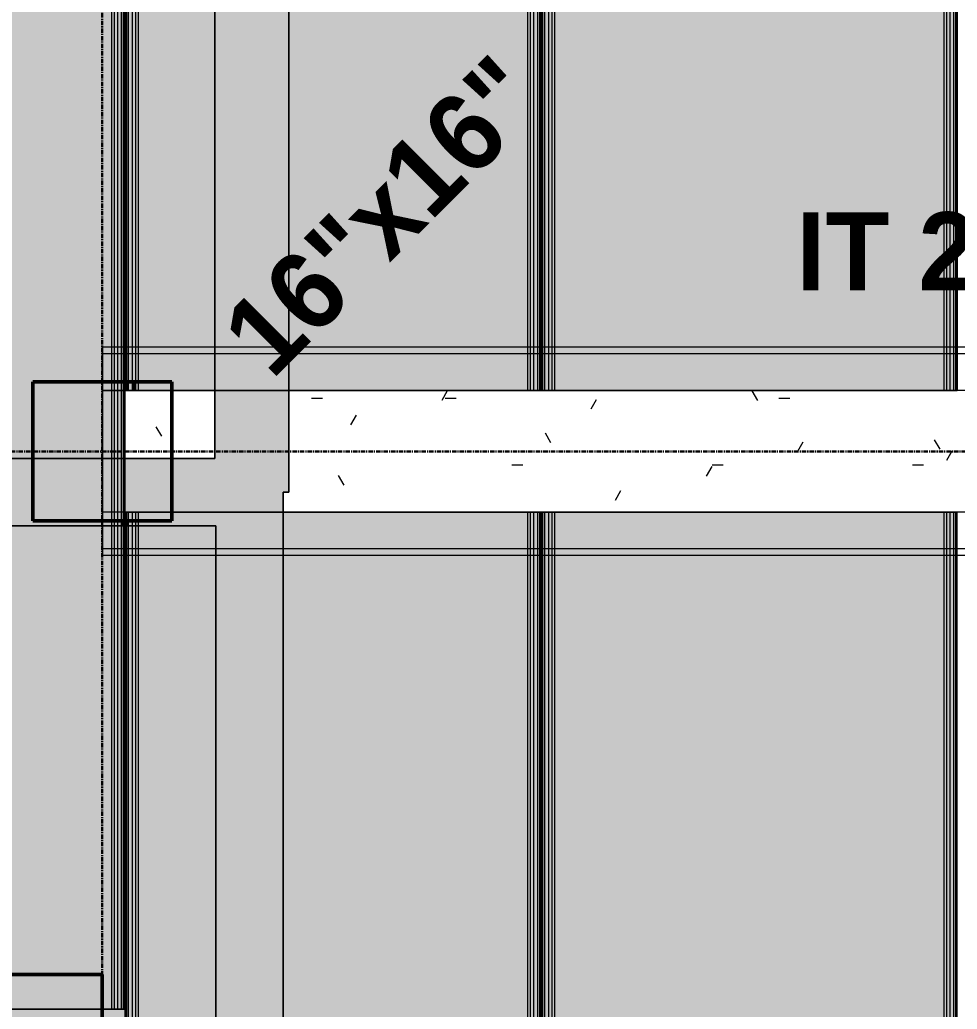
# Model space of a CAD drawing. Header units: inches. Extents: x -15746 to 650, y -81 to 12338.
# Drawn here: x -3163.8 to -3056, y 11783 to 11896.9 of the extents above; entities that cross this region are included whole.
import ezdxf

# ---------------------------------------------------------------- set-up
doc = ezdxf.new("R2010")
doc.units = ezdxf.units.IN
doc.header["$MEASUREMENT"] = 0
doc.linetypes.add('Grid Line 1_2_', pattern=[0.875, 0.5, -0.125, 0.125, -0.125])
for name, color, linetype, lineweight in [('A-WALL', 113, 'Continuous', 13), ('I-WALL', 2, 'Continuous', 13), ('S-BEAM', 12, 'Continuous', 9), ('S-BEAM-IDEN', 2, 'Continuous', 30), ('S-COLS', 52, 'Continuous', 9), ('S-COLS-IDEN', 171, 'Continuous', 30), ('S-GRID', 1, 'Continuous', 9)]:
    doc.layers.add(name, color=color, linetype=linetype, lineweight=lineweight)
doc.styles.add('Century Gothic_B', font='', dxfattribs={"height": 9})
doc.styles.get('Century Gothic_B').set_extended_font_data('Century Gothic', bold=True)
pattern_1 = [(0, (2990.699, -11847.189), (30.72, 7.68), [1.267, -21.773, 1.267, -21.773, -122.88]), (0, (2990.699, -11847.189), (30.72, 7.68), [-46.08, 1.267, -44.813, 1.267, -21.773, -53.76]), (0, (2990.699, -11847.189), (30.72, 7.68), [-115.2, 1.267, -14.093, 1.267, -37.133]), (120, (3002.219, -11843.349), (-22.011075, 22.7643004), [1.267, -21.773, 1.267, -21.773, -122.88]), (120, (3002.219, -11843.349), (-22.011075, 22.7643004), [-46.08, 1.267, -44.813, 1.267, -21.773, -53.76]), (120, (3002.219, -11843.349), (-22.011075, 22.7643004), [-115.2, 1.267, -14.093, 1.267, -37.133]), (240, (3006.059, -11827.989), (-8.708925, -30.4443004), [1.267, -21.773, 1.267, -21.773, -122.88]), (240, (3006.059, -11827.989), (-8.708925, -30.4443004), [-46.08, 1.267, -44.813, 1.267, -21.773, -53.76]), (240, (3006.059, -11827.989), (-8.708925, -30.4443004), [-115.2, 1.267, -14.093, 1.267, -37.133])]

# ---------------------------------------------------------------- blocks, each defined once
blk = doc.blocks.new('CTR - 1st Phase - Common Walls_rvt-1-FRAMING PLAN - 1ST FLOOR')
at = {"layer": 'I-WALL', "lineweight": 5, "transparency": 33554585}
for points in [[(-3140.91, 11859.19), (-3132.87, 11859.19), (-3132.87, 12077.19), (-3141.37, 12077.19), (-3141.37, 11859.19)], [(-3132.87, 11858.4), (-3132.87, 11859.19), (-3141.37, 11859.19), (-3141.37, 11858.4), (-3140.94, 11858.4)], [(-3141.09, 11854.19), (-3132.87, 11854.19), (-3132.87, 11858.4), (-3141.37, 11858.4), (-3141.37, 11854.19)], [(-3133.5, 11842.49), (-3132.87, 11842.49), (-3132.87, 11854.19), (-3141.37, 11854.19), (-3141.37, 11842.49), (-3141.25, 11842.49)], [(-3162.24, 11839.19), (-3154.31, 11839.19), (-3154.32, 11846.36), (-3162.32, 11846.36), (-3162.32, 11839.19)], [(-3151.77, 11839.19), (-3151.31, 11839.19), (-3151.31, 11840.19), (-3151.73, 11840.19), (-3151.77, 11846.36), (-3152.14, 11846.36), (-3152.14, 11839.19)], [(-3151.73, 11840.19), (-3146.32, 11840.19), (-3146.37, 11846.36), (-3151.73, 11846.36), (-3151.73, 11842.49)], [(-3141.25, 11840.19), (-3141.25, 11842.49), (-3141.37, 11842.49), (-3141.37, 11846.36), (-3146.32, 11846.36), (-3146.32, 11840.19), (-3141.3, 11840.19)], [(-3133.5, 11840.19), (-3133.5, 11842.49), (-3141.25, 11842.48), (-3141.25, 11840.19), (-3138.1, 11840.19)], [(-3141.16, 11835.98), (-3133.5, 11835.98), (-3133.5, 11840.19), (-3141.25, 11840.19), (-3141.25, 11835.98)], [(-3151.77, 11838.61), (-3151.31, 11838.61), (-3151.31, 11839.19), (-3152.14, 11839.19), (-3152.14, 11838.61)], [(-3141.25, 11835.19), (-3133.5, 11835.19), (-3133.5, 11835.98), (-3141.25, 11835.98)], [(-3133.5, 11743.36), (-3133.5, 11835.19), (-3141.25, 11835.19), (-3141.25, 11743.36)]]:
    blk.add_hatch(color=8, dxfattribs=at).paths.add_polyline_path(points, flags=0)
h = blk.add_hatch(color=8, dxfattribs=at)
h.paths.add_polyline_path([(-3246.64, 11838.61), (-3246.64, 11846.36), (-3247.45, 11846.36), (-3247.45, 11839.47), (-3247.07, 11839.84), (-3247.07, 11838.61)], flags=0)
h.paths.add_polyline_path([(-3154.32, 11838.61), (-3154.31, 11838.61), (-3154.32, 11839.19), (-3162.32, 11839.19), (-3162.32, 11846.36), (-3198.37, 11846.36), (-3198.37, 11838.61), (-3162.24, 11838.61)], flags=0)
h.paths.add_polyline_path([(-3198.76, 11838.61), (-3198.76, 11846.36), (-3199.19, 11846.36), (-3199.19, 11838.61)], flags=0)
h.paths.add_polyline_path([(-3248.3, 11838.61), (-3247.91, 11838.61), (-3247.91, 11839.01), (-3247.53, 11839.38), (-3247.53, 11846.36), (-3248.3, 11846.36)], flags=0)
h.paths.add_polyline_path([(-3203.32, 11838.61), (-3200.85, 11838.61), (-3200.85, 11846.36), (-3246.25, 11846.36), (-3246.25, 11838.61), (-3240.55, 11838.61)], flags=0)
h.paths.add_polyline_path([(-3200.45, 11838.61), (-3200.02, 11838.61), (-3200.02, 11846.36), (-3200.45, 11846.36), (-3200.45, 11842.49)], flags=0)
h = blk.add_hatch(color=8, dxfattribs=at)
h.paths.add_polyline_path([(-3146.32, 11839.19), (-3146.32, 11840.19), (-3150.49, 11840.19), (-3150.49, 11839.19), (-3146.4, 11839.19)], flags=0)
h.paths.add_polyline_path([(-3152.14, 11839.19), (-3152.14, 11846.36), (-3152.57, 11846.36), (-3152.57, 11839.19)], flags=0)
h.paths.add_polyline_path([(-3152.97, 11839.19), (-3152.97, 11846.36), (-3154.31, 11846.36), (-3154.31, 11839.19)], flags=0)
h.paths.add_polyline_path([(-3150.88, 11839.19), (-3150.88, 11840.19), (-3151.31, 11840.19), (-3151.31, 11839.19)], flags=0)
h = blk.add_hatch(color=8, dxfattribs=at)
h.paths.add_polyline_path([(-3152.57, 11839.19), (-3152.57, 11846.36), (-3152.97, 11846.36), (-3152.97, 11839.19)], flags=0)
h.paths.add_polyline_path([(-3150.49, 11839.19), (-3150.49, 11840.19), (-3150.88, 11840.19), (-3150.88, 11839.19)], flags=0)
h = blk.add_hatch(color=8, dxfattribs=at)
h.paths.add_polyline_path([(-3150.88, 11838.61), (-3150.88, 11839.19), (-3151.31, 11839.19), (-3151.31, 11838.61)], flags=0)
h.paths.add_polyline_path([(-3141.25, 11838.61), (-3141.25, 11840.19), (-3146.32, 11840.19), (-3146.32, 11839.19), (-3150.49, 11839.19), (-3150.49, 11838.61), (-3141.37, 11838.61)], flags=0)
h.paths.add_polyline_path([(-3152.14, 11838.61), (-3152.14, 11839.19), (-3152.57, 11839.19), (-3152.57, 11838.61)], flags=0)
h.paths.add_polyline_path([(-3152.97, 11838.61), (-3152.97, 11839.19), (-3154.31, 11839.19), (-3154.31, 11838.61)], flags=0)
h = blk.add_hatch(color=8, dxfattribs=at)
h.paths.add_polyline_path([(-3152.57, 11838.61), (-3152.57, 11839.19), (-3152.97, 11839.19), (-3152.97, 11838.61)], flags=0)
h.paths.add_polyline_path([(-3150.49, 11838.61), (-3150.49, 11839.19), (-3150.88, 11839.19), (-3150.88, 11838.61)], flags=0)
at = {"layer": 'I-WALL', "color": 253}
for p, q in [((-3141.37, 11859.19), (-3141.37, 12077.19)), ((-3132.87, 12077.19), (-3132.87, 11859.19)), ((-3141.37, 11858.4), (-3141.37, 11859.19)), ((-3141.37, 11854.19), (-3141.37, 11858.4)), ((-3132.87, 11859.19), (-3132.87, 11858.4)), ((-3132.87, 11858.4), (-3132.87, 11854.19)), ((-3141.37, 11846.36), (-3141.37, 11854.19)), ((-3132.87, 11854.19), (-3132.87, 11842.49)), ((-3198.37, 11846.36), (-3162.32, 11846.36)), ((-3162.24, 11846.36), (-3154.31, 11846.36)), ((-3154.31, 11846.36), (-3152.97, 11846.36)), ((-3152.57, 11846.36), (-3152.14, 11846.36)), ((-3151.73, 11846.36), (-3146.4, 11846.36)), ((-3146.32, 11846.36), (-3141.37, 11846.36)), ((-3133.5, 11842.49), (-3133.5, 11840.19)), ((-3133.5, 11842.49), (-3132.87, 11842.49)), ((-3133.5, 11840.19), (-3133.5, 11835.98)), ((-3154.31, 11838.61), (-3198.37, 11838.61)), ((-3152.97, 11838.61), (-3154.31, 11838.61)), ((-3152.57, 11838.61), (-3152.97, 11838.61)), ((-3152.14, 11838.61), (-3152.57, 11838.61)), ((-3151.77, 11838.61), (-3152.14, 11838.61)), ((-3151.31, 11838.61), (-3151.68, 11838.61)), ((-3150.88, 11838.61), (-3151.31, 11838.61)), ((-3150.49, 11838.61), (-3150.88, 11838.61)), ((-3141.25, 11838.61), (-3150.49, 11838.61)), ((-3141.25, 11835.98), (-3141.25, 11838.61)), ((-3141.25, 11835.19), (-3141.25, 11835.98)), ((-3133.5, 11835.98), (-3133.5, 11835.19)), ((-3141.25, 11743.36), (-3141.25, 11835.19)), ((-3133.5, 11835.19), (-3133.5, 11743.36))]:
    blk.add_line(p, q, dxfattribs=at)
at = {"layer": 'I-WALL', "color": 9}
for p, q in [((-3141.37, 12077.19), (-3141.37, 11859.19)), ((-3132.87, 11859.19), (-3132.87, 12077.19)), ((-3141.37, 11859.19), (-3141.37, 11854.19)), ((-3132.87, 11854.19), (-3132.87, 11859.19)), ((-3141.37, 11854.19), (-3141.37, 11846.36)), ((-3132.87, 11842.49), (-3132.87, 11854.19)), ((-3162.32, 11846.36), (-3198.37, 11846.36)), ((-3154.31, 11846.36), (-3162.24, 11846.36)), ((-3152.97, 11846.36), (-3154.31, 11846.36)), ((-3152.57, 11846.36), (-3152.97, 11846.36)), ((-3152.97, 11846.36), (-3152.57, 11846.36)), ((-3152.14, 11846.36), (-3152.57, 11846.36)), ((-3151.77, 11846.36), (-3152.14, 11846.36)), ((-3152.14, 11846.36), (-3151.77, 11846.36)), ((-3146.4, 11846.36), (-3151.73, 11846.36)), ((-3141.37, 11846.36), (-3146.32, 11846.36)), ((-3133.5, 11840.19), (-3133.5, 11842.49)), ((-3132.87, 11842.49), (-3133.5, 11842.49)), ((-3133.5, 11835.19), (-3133.5, 11840.19)), ((-3198.37, 11838.61), (-3154.31, 11838.61)), ((-3154.31, 11838.61), (-3152.97, 11838.61)), ((-3152.97, 11838.61), (-3152.57, 11838.61)), ((-3152.57, 11838.61), (-3152.14, 11838.61)), ((-3152.14, 11838.61), (-3151.77, 11838.61)), ((-3151.68, 11838.61), (-3151.31, 11838.61)), ((-3151.31, 11838.61), (-3150.88, 11838.61)), ((-3150.88, 11838.61), (-3150.49, 11838.61)), ((-3150.49, 11838.61), (-3141.25, 11838.61)), ((-3141.25, 11838.61), (-3141.25, 11835.19)), ((-3141.25, 11835.19), (-3141.25, 11743.36)), ((-3133.5, 11743.36), (-3133.5, 11835.19))]:
    blk.add_line(p, q, dxfattribs=at)
blk = doc.blocks.new('034100 - Precast Structural Concrete - Column - Corbels - 16_x16_-1875306-FRAMING PLAN - 1ST FLOOR')
at = {"layer": 'S-COLS'}
for p, q in [((-8.91, 8.98), (-8.98, 8.98)), ((-8.98, 8.98), (-8.98, -7.02)), ((6.94, 8.98), (-8.91, 8.98)), ((7.02, 8.98), (6.94, 8.98)), ((7.02, -7.02), (7.02, 8.98)), ((-8.98, -7.02), (-8.91, -7.02)), ((-8.91, -7.02), (6.94, -7.02)), ((6.94, -7.02), (7.02, -7.02))]:
    blk.add_line(p, q, dxfattribs=at)
at = {"layer": 'S-COLS', "lineweight": 50}
for p, q in [((-8.98, -7.02), (-8.98, 8.98)), ((-8.98, 8.98), (-8.91, 8.98)), ((-8.91, 8.98), (6.94, 8.98)), ((6.94, 8.98), (7.02, 8.98)), ((7.02, 8.98), (7.02, -7.02)), ((-8.91, -7.02), (-8.98, -7.02)), ((6.94, -7.02), (-8.91, -7.02)), ((7.02, -7.02), (6.94, -7.02))]:
    blk.add_line(p, q, dxfattribs=at)
blk = doc.blocks.new('034100 - Precast Structural Concrete - Inverted Tee - IT 24IT36 _11_F _ 11_B SHELF_-1872035-FRAMING PLAN - 1ST FLOOR')
at = {"layer": 'S-BEAM'}
h = blk.add_hatch(dxfattribs=at)
h.set_pattern_fill('FP_5', color=256, style=0, pattern_type=2)
h.set_pattern_definition(pattern_1)
h.paths.add_polyline_path([(163.48, -7), (163.48, 7), (155.38, 7), (155.38, -7), (155.45, -7)], flags=0)
h.paths.add_polyline_path([(-155.67, -0.82), (-155.62, -0.82), (-155.63, 7), (-161.03, 7), (-160.98, -0.82), (-155.7, -0.82)], flags=0)
h = blk.add_hatch(dxfattribs=at)
h.set_pattern_fill('FP_5', color=256, style=0, pattern_type=2)
h.set_pattern_definition(pattern_1)
h.paths.add_polyline_path([(30.5, -7), (50.93, -7), (50.93, 7), (-142.17, 7), (-142.17, -4.7), (-142.8, -4.7), (-142.8, -7), (30.46, -7)], flags=0)
h.paths.add_polyline_path([(78.38, -7), (155.38, -7), (155.38, 7), (59.43, 7), (59.43, -7), (78.34, -7)], flags=0)
h.paths.add_polyline_path([(-150.67, -0.82), (-150.67, 7), (-155.62, 7), (-155.62, -0.82)], flags=0)
for p, q in [((-163.61, 8), (-163.61, 12)), ((-163.61, 12), (-163.61, 11.21)), ((163.48, 12), (-163.61, 12)), ((163.48, 12), (-163.61, 12)), ((-163.61, 11.21), (-163.61, 8)), ((163.48, 11.21), (-163.61, 11.21)), ((-163.61, 7), (-163.61, 8)), ((-163.61, 8), (-163.61, -8)), ((-163.61, -7), (-163.61, 7)), ((-163.61, 7), (-162.27, 7)), ((-155.63, 7), (-163.61, 7)), ((-162.27, 7), (-161.87, 7)), ((-161.87, 7), (-161.44, 7)), ((-161.44, 7), (-161.07, 7)), ((-160.98, 7), (-160.61, 7)), ((-160.61, 7), (-160.18, 7)), ((-160.18, 7), (-159.79, 7)), ((-159.79, 7), (-155.63, 7)), ((-155.63, 7), (-114.38, 7)), ((155.38, 7), (-155.63, 7)), ((-114.38, 7), (-113.99, 7)), ((-113.99, 7), (-113.56, 7)), ((-113.56, 7), (-113.19, 7)), ((-113.1, 7), (-112.73, 7)), ((-112.73, 7), (-112.3, 7)), ((-112.3, 7), (-111.9, 7)), ((-111.9, 7), (-66.5, 7)), ((-66.5, 7), (-66.11, 7)), ((-66.11, 7), (-65.68, 7)), ((-65.68, 7), (-65.3, 7)), ((-163.61, -8), (-163.61, -7)), ((-155.7, -7), (-163.61, -7)), ((-162.27, -7), (-163.61, -7)), ((-161.87, -7), (-162.27, -7)), ((-161.44, -7), (-161.87, -7)), ((-161.07, -7), (-161.44, -7)), ((-160.61, -7), (-160.98, -7)), ((-160.18, -7), (-160.61, -7)), ((-159.79, -7), (-160.18, -7)), ((-155.7, -7), (-159.79, -7)), ((-155.62, -7), (-155.7, -7)), ((-155.62, -7), (-155.7, -7)), ((155.38, -7), (-155.62, -7)), ((-114.38, -7), (-155.62, -7)), ((-113.99, -7), (-114.38, -7)), ((-113.56, -7), (-113.99, -7)), ((-113.19, -7), (-113.56, -7)), ((-112.73, -7), (-113.1, -7)), ((-112.3, -7), (-112.73, -7)), ((-111.9, -7), (-112.3, -7)), ((-66.5, -7), (-111.9, -7)), ((-66.11, -7), (-66.5, -7)), ((-65.68, -7), (-66.11, -7)), ((-65.3, -7), (-65.68, -7)), ((-163.61, -8), (-163.61, -11.21)), ((-163.61, -12), (-163.61, -8)), ((-163.61, -11.21), (-163.61, -12)), ((163.48, -11.21), (-163.61, -11.21)), ((163.48, -12), (-163.61, -12)), ((163.48, -12), (-163.61, -12))]:
    blk.add_line(p, q, dxfattribs=at)
blk = doc.blocks.new('034100 - Precast Structural Concrete - Solid Plank - 12_-V16-FRAMING PLAN - 1ST FLOOR')
at = {"layer": 'S-BEAM', "transparency": 33554483}
for points in [[(226, 23.9), (226, 23.94), (222.79, 23.9)], [(234.82, 23.9), (234.82, 23.94), (227, 23.9)], [(298.2, 23.9), (298.2, 23.94), (246, 23.9)], [(234.82, 23.52), (234.82, 23.9), (226, 23.9), (226, 23.52), (227, 23.52)], [(234.82, 23.09), (226, 23.09), (226, 22.7), (234.82, 22.7)]]:
    blk.add_hatch(color=256, dxfattribs=at).paths.add_polyline_path(points, flags=0)
h = blk.add_hatch(color=256, dxfattribs=at)
h.paths.add_polyline_path([(298.2, 23.52), (298.2, 23.9), (246, 23.9), (246, 23.52)], flags=0)
h.paths.add_polyline_path([(222, 23.9), (4, 23.9), (4, 23.52), (222, 23.52)], flags=0)
h = blk.add_hatch(color=256, dxfattribs=at)
h.paths.add_polyline_path([(298.2, 21.36), (298.2, 22.7), (246, 22.7), (246, 21.36), (242.58, 21.34), (242.58, -22.7), (294.2, -22.7), (294.2, 21.34), (298.2, 21.34)], flags=0)
h.paths.add_polyline_path([(298.2, 23.52), (246, 23.52), (246, 23.09), (298.2, 23.09)], flags=0)
h.paths.add_polyline_path([(294.2, -23.09), (242.58, -23.09), (242.58, -23.52), (294.2, -23.52)], flags=0)
h.paths.add_polyline_path([(234.82, -23.09), (4, -23.09), (4, -23.52), (234.82, -23.52)], flags=0)
h.paths.add_polyline_path([(234.82, -22.7), (234.82, 13.34), (226, 13.34), (226, 21.36), (222, 21.36), (222, 22.7), (4, 22.7), (4, -22.7), (222.21, -22.7)], flags=0)
h.paths.add_polyline_path([(222, 23.09), (222, 23.52), (4, 23.52), (4, 23.09), (136.1, 23.09)], flags=0)
h = blk.add_hatch(color=256, dxfattribs=at)
h.paths.add_polyline_path([(298.2, 22.7), (298.2, 23.09), (246, 23.09), (246, 22.7)], flags=0)
h.paths.add_polyline_path([(222, 23.09), (4, 23.09), (4, 22.7), (222, 22.7)], flags=0)
h = blk.add_hatch(color=256, dxfattribs=at)
h.paths.add_polyline_path([(246, 23.9), (242.58, 23.9), (242.58, 23.52), (246, 23.52)], flags=0)
h.paths.add_polyline_path([(226, 23.52), (226, 23.9), (222, 23.9), (222, 23.52), (222.79, 23.52)], flags=0)
h = blk.add_hatch(color=256, dxfattribs=at)
h.paths.add_polyline_path([(246, 23.09), (246, 23.52), (242.58, 23.52), (242.58, 23.09), (245.21, 23.09)], flags=0)
h.paths.add_polyline_path([(246, 21.36), (246, 22.7), (242.58, 22.7), (242.58, 21.36), (245.21, 21.36)], flags=0)
h.paths.add_polyline_path([(226, 21.36), (226, 22.7), (222, 22.7), (222, 21.36), (222.79, 21.36)], flags=0)
h.paths.add_polyline_path([(234.82, 13.42), (234.82, 21.36), (226, 21.34), (226, 13.34), (234.82, 13.39)], flags=0)
h.paths.add_polyline_path([(226, 23.09), (226, 23.52), (222, 23.52), (222, 23.09), (222.79, 23.09)], flags=0)
h = blk.add_hatch(color=256, dxfattribs=at)
h.paths.add_polyline_path([(246, 23.09), (242.58, 23.09), (242.58, 22.7), (246, 22.7)], flags=0)
h.paths.add_polyline_path([(226, 22.7), (226, 23.09), (222, 23.09), (222, 22.7), (222.79, 22.7)], flags=0)
h = blk.add_hatch(color=256, dxfattribs=at)
h.paths.add_polyline_path([(234.82, 23.52), (226, 23.52), (226, 23.09), (234.82, 23.09)], flags=0)
h.paths.add_polyline_path([(234.82, 22.16), (234.82, 22.7), (226, 22.7), (226, 21.36), (234.82, 21.36)], flags=0)
h = blk.add_hatch(color=256, dxfattribs=at)
h.paths.add_polyline_path([(298.2, -23.09), (294.2, -23.09), (294.2, -23.52), (298.2, -23.52)], flags=0)
h.paths.add_polyline_path([(298.2, -18.38), (298.2, 21.34), (294.2, 21.34), (294.2, -22.7), (298.2, -22.7)], flags=0)
at = {"layer": 'S-BEAM'}
for p, q in [((4, 23.94), (222, 23.94)), ((222, 23.94), (226, 23.94)), ((226, 23.94), (242, 23.94)), ((242, 23.94), (246, 23.94)), ((246, 23.94), (298.2, 23.94)), ((298.2, 23.9), (298.2, 23.94)), ((4, 23.9), (222, 23.9)), ((4, 23.76), (222, 23.76)), ((4, 23.76), (222, 23.76)), ((4, 23.52), (222, 23.52)), ((4, 23.09), (222, 23.09)), ((4, 23.09), (222, 23.09)), ((222, 23.9), (226, 23.9)), ((222, 23.76), (226, 23.76)), ((222, 23.76), (226, 23.76)), ((222, 23.52), (226, 23.52)), ((222, 23.09), (226, 23.09)), ((222, 23.09), (226, 23.09)), ((226, 23.9), (242, 23.9)), ((226, 23.76), (242, 23.76)), ((226, 23.76), (242, 23.76)), ((226, 23.52), (242, 23.52)), ((226, 23.09), (242, 23.09)), ((226, 23.09), (242, 23.09)), ((242, 23.9), (246, 23.9)), ((242, 23.76), (246, 23.76)), ((242, 23.76), (246, 23.76)), ((242, 23.52), (246, 23.52)), ((242, 23.09), (246, 23.09)), ((242, 23.09), (246, 23.09)), ((246, 23.9), (298.2, 23.9)), ((246, 23.76), (298.2, 23.76)), ((246, 23.76), (298.2, 23.76)), ((246, 23.52), (298.2, 23.52)), ((246, 23.09), (298.2, 23.09)), ((246, 23.09), (298.2, 23.09)), ((298.2, 23.52), (298.2, 23.9)), ((298.2, 23.9), (298.2, 23.76)), ((298.2, 23.76), (298.2, 22.7)), ((298.2, 21.34), (298.2, 23.52)), ((298.2, 22.7), (298.2, 23.09)), ((298.2, 23.09), (298.2, 22.7)), ((4, 22.7), (222, 22.7)), ((4, 22.4), (222, 22.4)), ((222, 22.7), (226, 22.7)), ((222, 22.4), (226, 22.4)), ((226, 22.7), (242, 22.7)), ((226, 22.4), (242, 22.4)), ((242, 22.7), (246, 22.7)), ((242, 22.4), (246, 22.4)), ((246, 22.7), (298.2, 22.7)), ((246, 22.4), (298.2, 22.4)), ((298.2, 22.7), (298.2, 22.4)), ((298.2, 22.4), (298.2, 21.34)), ((298.2, -23.52), (298.2, 21.34)), ((298.2, 21.34), (298.2, -22.4))]:
    blk.add_line(p, q, dxfattribs=at)
blk = doc.blocks.new('034100 - Precast Structural Concrete - Solid Plank - 12_-1871084-FRAMING PLAN - 1ST FLOOR')
at = {"layer": 'S-BEAM', "transparency": 33554483}
for points in [[(222, 23.9), (4, 23.9), (4, 23.52), (222, 23.52)], [(222, 23.09), (4, 23.09), (4, 22.7), (222, 22.7)], [(227, 23.9), (222, 23.9), (222, 23.52), (227, 23.52)], [(227, 23.09), (222, 23.09), (222, 22.7), (227, 22.7)], [(222, -23.09), (222, -22.7), (4, -22.7), (4, -23.09), (136.1, -23.09)], [(226, -23.09), (226, -22.7), (222, -22.7), (222, -23.09), (222.79, -23.09)], [(227, -23.09), (227, -22.7), (226, -22.7), (226, -23.09)], [(222, -23.52), (4, -23.52), (4, -23.9), (222, -23.9)], [(222, -23.94), (222, -23.9), (136.1, -23.94)], [(226, -23.52), (222, -23.52), (222, -23.9), (226, -23.9)], [(227, -23.52), (226, -23.52), (226, -23.9), (227, -23.9)]]:
    blk.add_hatch(color=256, dxfattribs=at).paths.add_polyline_path(points, flags=0)
h = blk.add_hatch(color=256, dxfattribs=at)
h.paths.add_polyline_path([(222, -23.52), (222, -23.09), (4, -23.09), (4, -23.52), (136.1, -23.52)], flags=0)
h.paths.add_polyline_path([(222, 23.09), (222, 23.52), (4, 23.52), (4, 23.09), (136.1, 23.09)], flags=0)
h.paths.add_polyline_path([(222, 22.7), (4, 22.7), (4, -5.09), (222, -5.09), (222, 1.27)], flags=0)
h.paths.add_polyline_path([(222, -22.7), (222, -13.59), (4, -13.59), (4, -22.7), (136.1, -22.7)], flags=0)
h = blk.add_hatch(color=256, dxfattribs=at)
h.paths.add_polyline_path([(227, 23.09), (227, 23.52), (222, 23.52), (222, 23.09), (222.79, 23.09)], flags=0)
h.paths.add_polyline_path([(227, 1.27), (227, 22.7), (222, 22.7), (222, -5.09), (227, -5.09)], flags=0)
h.paths.add_polyline_path([(227, -13.59), (222, -13.59), (222, -22.7), (226, -22.7), (226, -18.54), (227, -18.54)], flags=0)
h.paths.add_polyline_path([(226, -23.09), (222, -23.09), (222, -23.52), (226, -23.52)], flags=0)
h = blk.add_hatch(color=256, dxfattribs=at)
h.paths.add_polyline_path([(227, -22.7), (227, -18.54), (226, -18.54), (226, -22.7)], flags=0)
h.paths.add_polyline_path([(227, -23.09), (226, -23.09), (226, -23.52), (227, -23.52)], flags=0)
at = {"layer": 'S-BEAM'}
for p, q in [((4, 23.94), (222, 23.94)), ((222, 23.94), (227, 23.94)), ((227, 23.9), (227, 23.94)), ((4, 23.9), (222, 23.9)), ((4, 23.76), (222, 23.76)), ((4, 23.76), (222, 23.76)), ((4, 23.52), (222, 23.52)), ((4, 23.09), (222, 23.09)), ((4, 23.09), (222, 23.09)), ((222, 23.9), (227, 23.9)), ((222, 23.76), (227, 23.76)), ((222, 23.76), (227, 23.76)), ((222, 23.52), (227, 23.52)), ((222, 23.09), (227, 23.09)), ((222, 23.09), (227, 23.09)), ((227, 23.52), (227, 23.9)), ((227, 23.9), (227, 23.76)), ((227, 23.76), (227, 23.52)), ((227, -18.54), (227, 23.52)), ((227, 23.52), (227, 22.7)), ((227, 22.7), (227, 23.09)), ((227, 23.09), (227, 22.7)), ((4, 22.7), (222, 22.7)), ((4, 22.4), (222, 22.4)), ((222, 22.7), (227, 22.7)), ((222, 22.4), (227, 22.4)), ((227, 22.7), (227, 22.4)), ((227, 22.4), (227, -18.54)), ((227, -23.52), (227, -18.54)), ((227, -18.54), (227, -22.4)), ((4, -22.4), (222, -22.4)), ((4, -22.7), (222, -22.7)), ((222, -22.4), (226, -22.4)), ((222, -22.7), (226, -22.7)), ((226, -22.4), (227, -22.4)), ((226, -22.7), (227, -22.7)), ((227, -22.4), (227, -22.7)), ((227, -22.7), (227, -23.09)), ((227, -23.09), (227, -22.7)), ((227, -22.7), (227, -23.52)), ((4, -23.09), (222, -23.09)), ((4, -23.09), (222, -23.09)), ((222, -23.52), (4, -23.52)), ((222, -23.76), (4, -23.76)), ((4, -23.76), (222, -23.76)), ((4, -23.9), (222, -23.9)), ((222, -23.09), (226, -23.09)), ((222, -23.09), (226, -23.09)), ((226, -23.52), (222, -23.52)), ((226, -23.76), (222, -23.76)), ((222, -23.76), (226, -23.76)), ((222, -23.9), (226, -23.9)), ((226, -23.09), (227, -23.09)), ((226, -23.09), (227, -23.09)), ((227, -23.52), (226, -23.52)), ((227, -23.76), (226, -23.76)), ((226, -23.76), (227, -23.76)), ((226, -23.9), (227, -23.9)), ((227, -23.52), (227, -23.76)), ((227, -23.9), (227, -23.52)), ((227, -23.76), (227, -23.9)), ((227, -23.94), (227, -23.9)), ((4, -23.94), (222, -23.94)), ((222, -23.94), (226, -23.94)), ((226, -23.94), (227, -23.94))]:
    blk.add_line(p, q, dxfattribs=at)
blk = doc.blocks.new('034100 - Precast Structural Concrete - Solid Plank - 12_-V17-FRAMING PLAN - 1ST FLOOR')
at = {"layer": 'S-BEAM', "transparency": 33554483}
for points in [[(222, 23.9), (222, 23.94), (136.1, 23.9)], [(227, 23.9), (227, 23.94), (222.79, 23.9)], [(222, 23.52), (222, 23.9), (4, 23.9), (4, 23.52), (136.1, 23.52)], [(222, 23.09), (4, 23.09), (4, 22.7), (222, 22.7)], [(227, 23.9), (222, 23.9), (222, 23.52), (227, 23.52)], [(227, 23.09), (222, 23.09), (222, 22.7), (227, 22.7)], [(222, -22.7), (4, -22.7), (4, -23.09), (222, -23.09)], [(227, -23.09), (227, -22.7), (222, -22.7), (222, -23.09), (222.79, -23.09)], [(222, -23.52), (4, -23.52), (4, -23.9), (222, -23.9)], [(227, -23.52), (222, -23.52), (222, -23.9), (227, -23.9)]]:
    blk.add_hatch(color=256, dxfattribs=at).paths.add_polyline_path(points, flags=0)
h = blk.add_hatch(color=256, dxfattribs=at)
h.paths.add_polyline_path([(222, -23.52), (222, -23.09), (4, -23.09), (4, -23.52), (136.1, -23.52)], flags=0)
h.paths.add_polyline_path([(222, 23.09), (222, 23.52), (4, 23.52), (4, 23.09), (136.1, 23.09)], flags=0)
h.paths.add_polyline_path([(222, 22.7), (4, 22.7), (4, -22.7), (222, -22.7)], flags=0)
h = blk.add_hatch(color=256, dxfattribs=at)
h.paths.add_polyline_path([(227, -23.52), (227, -23.09), (222, -23.09), (222, -23.52), (222.79, -23.52)], flags=0)
h.paths.add_polyline_path([(227, 23.09), (227, 23.52), (222, 23.52), (222, 23.09), (222.79, 23.09)], flags=0)
h.paths.add_polyline_path([(227, 22.7), (222, 22.7), (222, -22.7), (227, -22.7), (227, 20.92)], flags=0)
at = {"layer": 'S-BEAM'}
for p, q in [((4, 23.94), (222, 23.94)), ((222, 23.94), (227, 23.94)), ((227, 23.9), (227, 23.94)), ((4, 23.9), (222, 23.9)), ((4, 23.76), (222, 23.76)), ((4, 23.76), (222, 23.76)), ((4, 23.52), (222, 23.52)), ((4, 23.09), (222, 23.09)), ((4, 23.09), (222, 23.09)), ((222, 23.9), (227, 23.9)), ((222, 23.76), (227, 23.76)), ((222, 23.76), (227, 23.76)), ((222, 23.52), (227, 23.52)), ((222, 23.09), (227, 23.09)), ((222, 23.09), (227, 23.09)), ((227, 23.52), (227, 23.9)), ((227, 23.9), (227, 23.76)), ((227, 23.76), (227, 23.52)), ((227, -23.52), (227, 23.52)), ((227, 23.52), (227, 22.7)), ((227, 22.7), (227, 23.09)), ((227, 23.09), (227, 22.7)), ((4, 22.7), (222, 22.7)), ((4, 22.4), (222, 22.4)), ((222, 22.7), (227, 22.7)), ((222, 22.4), (227, 22.4)), ((227, 22.7), (227, 22.4)), ((227, 22.4), (227, -22.4)), ((4, -22.4), (222, -22.4)), ((4, -22.7), (222, -22.7)), ((222, -22.4), (227, -22.4)), ((222, -22.7), (227, -22.7)), ((227, -22.4), (227, -22.7)), ((227, -22.7), (227, -23.09)), ((227, -23.09), (227, -22.7)), ((227, -22.7), (227, -23.52)), ((4, -23.09), (222, -23.09)), ((4, -23.09), (222, -23.09)), ((222, -23.52), (4, -23.52)), ((222, -23.76), (4, -23.76)), ((4, -23.76), (222, -23.76)), ((4, -23.9), (222, -23.9)), ((222, -23.09), (227, -23.09)), ((222, -23.09), (227, -23.09)), ((227, -23.52), (222, -23.52)), ((227, -23.76), (222, -23.76)), ((222, -23.76), (227, -23.76)), ((222, -23.9), (227, -23.9)), ((227, -23.52), (227, -23.76)), ((227, -23.9), (227, -23.52)), ((227, -23.76), (227, -23.9)), ((227, -23.94), (227, -23.9)), ((4, -23.94), (222, -23.94)), ((222, -23.94), (227, -23.94))]:
    blk.add_line(p, q, dxfattribs=at)
blk = doc.blocks.new('034100 - Precast Structural Concrete - Solid Plank - 12_-1875445-FRAMING PLAN - 1ST FLOOR')
at = {"layer": 'S-BEAM', "transparency": 33554483}
h = blk.add_hatch(color=256, dxfattribs=at)
h.paths.add_polyline_path([(235.8, 23.9), (142.38, 23.9), (142.38, 23.52), (235.8, 23.52)], flags=0)
h.paths.add_polyline_path([(134.63, 23.52), (134.63, 23.9), (0, 23.9), (0, 23.52), (10.12, 23.52)], flags=0)
h = blk.add_hatch(color=256, dxfattribs=at)
h.paths.add_polyline_path([(239.8, 21.34), (239.8, 21.36), (235.8, 21.36), (235.8, 22.7), (142.38, 22.7), (142.38, -22.7), (232, -22.7), (232, 21.34), (236.59, 21.34)], flags=0)
h.paths.add_polyline_path([(235.8, 23.52), (142.38, 23.52), (142.38, 23.09), (235.8, 23.09)], flags=0)
h.paths.add_polyline_path([(232, -23.09), (142.38, -23.09), (142.38, -23.28), (134.63, -23.28), (134.63, -23.09), (8, -23.09), (8, -23.52), (232, -23.52)], flags=0)
h.paths.add_polyline_path([(134.63, 18.53), (134.63, 22.7), (0, 22.7), (0, 21.34), (8, 21.34), (8, -22.7), (134.63, -22.7), (134.63, -21.47)], flags=0)
h.paths.add_polyline_path([(134.63, 23.09), (134.63, 23.52), (0, 23.52), (0, 23.09), (10.12, 23.09)], flags=0)
h = blk.add_hatch(color=256, dxfattribs=at)
h.paths.add_polyline_path([(235.8, 23.09), (142.38, 23.09), (142.38, 22.7), (235.8, 22.7)], flags=0)
h.paths.add_polyline_path([(134.63, 23.09), (0, 23.09), (0, 22.7), (134.63, 22.7)], flags=0)
h = blk.add_hatch(color=256, dxfattribs=at)
h.paths.add_polyline_path([(239.8, -23.09), (232, -23.09), (232, -23.52), (239.8, -23.52)], flags=0)
h.paths.add_polyline_path([(239.8, 21.34), (232, 21.34), (232, -22.7), (239.8, -22.7), (239.8, 13.39)], flags=0)
h.paths.add_polyline_path([(8, 21.34), (0, 21.34), (0, -22.7), (8, -22.7), (8, -18.38)], flags=0)
h.paths.add_polyline_path([(8, -23.52), (8, -23.09), (0, -23.09), (0, -23.52)], flags=0)
blk = doc.blocks.new('034100 - Precast Structural Concrete - Solid Plank - 12_-1871086-FRAMING PLAN - 1ST FLOOR')
at = {"layer": 'S-BEAM', "transparency": 33554483}
h = blk.add_hatch(color=256, dxfattribs=at)
h.paths.add_polyline_path([(298, 23.9), (293, 23.9), (293, 23.52), (298, 23.52)], flags=0)
h.paths.add_polyline_path([(5, 23.9), (0, 23.9), (0, 23.52), (5, 23.52)], flags=0)
h = blk.add_hatch(color=256, dxfattribs=at)
h.paths.add_polyline_path([(298, 23.09), (298, 23.52), (293, 23.52), (293, 23.09), (293.79, 23.09)], flags=0)
h.paths.add_polyline_path([(298, 1.27), (298, 22.7), (293, 22.7), (293, -22.7), (298, -22.7), (298, -16.54)], flags=0)
h.paths.add_polyline_path([(298, -23.52), (298, -23.09), (293, -23.09), (293, -23.52), (293.79, -23.52)], flags=0)
h.paths.add_polyline_path([(5, -5.71), (5, 22.7), (0, 22.7), (0, -5.71), (4.21, -5.71)], flags=0)
h.paths.add_polyline_path([(5, -13.46), (1.57, -13.46), (1.57, -22.7), (5, -22.7)], flags=0)
h.paths.add_polyline_path([(5, -23.09), (1.57, -23.09), (1.57, -23.52), (5, -23.52)], flags=0)
h.paths.add_polyline_path([(5, 23.52), (0, 23.52), (0, 23.09), (5, 23.09)], flags=0)
h = blk.add_hatch(color=256, dxfattribs=at)
h.paths.add_polyline_path([(298, 23.09), (293, 23.09), (293, 22.7), (298, 22.7)], flags=0)
h.paths.add_polyline_path([(5, 23.09), (0, 23.09), (0, 22.7), (5, 22.7)], flags=0)
h = blk.add_hatch(color=256, dxfattribs=at)
h.paths.add_polyline_path([(293, 23.9), (199.57, 23.9), (199.57, 23.52), (293, 23.52)], flags=0)
h.paths.add_polyline_path([(191.82, 23.52), (191.82, 23.9), (104.58, 23.9), (104.58, 23.52)], flags=0)
h.paths.add_polyline_path([(96.82, 23.9), (5, 23.9), (5, 23.52), (96.82, 23.52)], flags=0)
h = blk.add_hatch(color=256, dxfattribs=at)
h.paths.add_polyline_path([(293, -23.09), (199.57, -23.09), (199.57, -23.52), (293, -23.52)], flags=0)
h.paths.add_polyline_path([(293, -22.7), (293, 22.7), (199.57, 22.7), (199.57, -22.7), (239.55, -22.7)], flags=0)
h.paths.add_polyline_path([(293, 23.09), (293, 23.52), (199.57, 23.52), (199.57, 23.09), (239.55, 23.09)], flags=0)
h.paths.add_polyline_path([(191.82, -2.04), (191.82, 22.7), (104.58, 22.7), (104.58, -13.46), (5, -13.46), (5, -22.7), (191.82, -22.7), (191.82, -5.71)], flags=0)
h.paths.add_polyline_path([(191.82, 23.52), (104.58, 23.52), (104.58, 23.09), (191.82, 23.09)], flags=0)
h.paths.add_polyline_path([(191.82, -23.09), (5, -23.09), (5, -23.52), (191.82, -23.52)], flags=0)
h.paths.add_polyline_path([(96.82, -5.71), (96.82, 22.7), (5, 22.7), (5, -5.71), (67.32, -5.71)], flags=0)
h.paths.add_polyline_path([(96.82, 23.09), (96.82, 23.52), (5, 23.52), (5, 23.09), (67.32, 23.09)], flags=0)
h = blk.add_hatch(color=256, dxfattribs=at)
h.paths.add_polyline_path([(293, 23.09), (199.57, 23.09), (199.57, 22.7), (293, 22.7)], flags=0)
h.paths.add_polyline_path([(191.82, 22.7), (191.82, 23.09), (104.58, 23.09), (104.58, 22.7)], flags=0)
h.paths.add_polyline_path([(96.82, 23.09), (5, 23.09), (5, 22.7), (96.82, 22.7)], flags=0)
h = blk.add_hatch(color=256, dxfattribs=at)
h.paths.add_polyline_path([(298, -22.7), (293, -22.7), (293, -23.09), (298, -23.09)], flags=0)
h.paths.add_polyline_path([(5, -22.7), (1.57, -22.7), (1.57, -23.09), (5, -23.09)], flags=0)
h = blk.add_hatch(color=256, dxfattribs=at)
h.paths.add_polyline_path([(293, -22.7), (199.57, -22.7), (199.57, -23.09), (293, -23.09)], flags=0)
h.paths.add_polyline_path([(191.82, -22.7), (5, -22.7), (5, -23.09), (191.82, -23.09)], flags=0)
h = blk.add_hatch(color=256, dxfattribs=at)
h.paths.add_polyline_path([(298, -23.52), (293, -23.52), (293, -23.9), (298, -23.9)], flags=0)
h.paths.add_polyline_path([(5, -23.9), (5, -23.52), (1.57, -23.52), (1.57, -23.9), (4.21, -23.9)], flags=0)
h = blk.add_hatch(color=256, dxfattribs=at)
h.paths.add_polyline_path([(298, -23.94), (298, -23.9), (297, -23.94)], flags=0)
h.paths.add_polyline_path([(5, -23.94), (5, -23.9), (4.21, -23.94)], flags=0)
h = blk.add_hatch(color=256, dxfattribs=at)
h.paths.add_polyline_path([(293, -23.52), (199.57, -23.52), (199.57, -23.9), (293, -23.9)], flags=0)
h.paths.add_polyline_path([(191.82, -23.52), (5, -23.52), (5, -23.9), (191.82, -23.9)], flags=0)
at = {"layer": 'S-BEAM'}
for p, q in [((0, 23.94), (0, 23.9)), ((0, 23.94), (5, 23.94)), ((5, 23.94), (293, 23.94)), ((0, 23.76), (0, 23.9)), ((0, 23.9), (0, 23.52)), ((0, 23.9), (5, 23.9)), ((0, 23.52), (0, 23.76)), ((0, 23.76), (5, 23.76)), ((0, 23.76), (5, 23.76)), ((0, 22.7), (0, 23.52)), ((0, 23.52), (0, -18.54)), ((0, 23.52), (5, 23.52)), ((0, 22.7), (0, 23.09)), ((0, 23.09), (0, 22.7)), ((0, 23.09), (5, 23.09)), ((0, 23.09), (5, 23.09)), ((5, 23.9), (293, 23.9)), ((5, 23.76), (293, 23.76)), ((5, 23.76), (293, 23.76)), ((5, 23.52), (293, 23.52)), ((5, 23.09), (293, 23.09)), ((5, 23.09), (293, 23.09)), ((0, 22.4), (0, 22.7)), ((0, 22.7), (5, 22.7)), ((0, -18.54), (0, 22.4)), ((0, 22.4), (5, 22.4)), ((5, 22.7), (293, 22.7)), ((5, 22.4), (293, 22.4)), ((0, -18.61), (0, -18.54)), ((0, -18.54), (0, -18.61)), ((0, -22.4), (0, -18.62)), ((0, -18.62), (0, -23.52)), ((0, -22.7), (0, -22.4)), ((0, -22.4), (1, -22.4)), ((0, -23.52), (0, -22.7)), ((0, -22.7), (0, -23.09)), ((0, -23.09), (0, -22.7)), ((0, -22.7), (1, -22.7)), ((1, -22.4), (5, -22.4)), ((1, -22.7), (5, -22.7)), ((5, -22.4), (293, -22.4)), ((5, -22.7), (293, -22.7)), ((0, -23.09), (1, -23.09)), ((0, -23.09), (1, -23.09)), ((0, -23.52), (0, -23.9)), ((0, -23.76), (0, -23.52)), ((1, -23.52), (0, -23.52)), ((0, -23.9), (0, -23.76)), ((1, -23.76), (0, -23.76)), ((0, -23.76), (1, -23.76)), ((0, -23.9), (0, -23.94)), ((0, -23.9), (1, -23.9)), ((1, -23.09), (5, -23.09)), ((1, -23.09), (5, -23.09)), ((5, -23.52), (1, -23.52)), ((5, -23.76), (1, -23.76)), ((1, -23.76), (5, -23.76)), ((1, -23.9), (5, -23.9)), ((5, -23.09), (293, -23.09)), ((5, -23.09), (293, -23.09)), ((293, -23.52), (5, -23.52)), ((293, -23.76), (5, -23.76)), ((5, -23.76), (293, -23.76)), ((5, -23.9), (293, -23.9)), ((0, -23.94), (1, -23.94)), ((1, -23.94), (5, -23.94)), ((5, -23.94), (293, -23.94))]:
    blk.add_line(p, q, dxfattribs=at)
blk = doc.blocks.new('034100 - Precast Structural Concrete - Solid Plank - 12_-V51-FRAMING PLAN - 1ST FLOOR')
at = {"layer": 'S-BEAM', "transparency": 33554483}
h = blk.add_hatch(color=256, dxfattribs=at)
h.paths.add_polyline_path([(298, 23.9), (293, 23.9), (293, 23.52), (298, 23.52)], flags=0)
h.paths.add_polyline_path([(5, 23.9), (0, 23.9), (0, 23.52), (5, 23.52)], flags=0)
h = blk.add_hatch(color=256, dxfattribs=at)
h.paths.add_polyline_path([(298, -23.52), (298, -23.09), (293, -23.09), (293, -23.52), (293.79, -23.52)], flags=0)
h.paths.add_polyline_path([(298, 23.09), (298, 23.52), (293, 23.52), (293, 23.09), (293.79, 23.09)], flags=0)
h.paths.add_polyline_path([(298, -22.7), (298, 22.7), (293, 22.7), (293, -22.7), (293.79, -22.7)], flags=0)
h.paths.add_polyline_path([(5, -23.52), (5, -23.09), (0, -23.09), (0, -23.52), (4.21, -23.52)], flags=0)
h.paths.add_polyline_path([(5, 23.09), (5, 23.52), (0, 23.52), (0, 23.09), (4.21, 23.09)], flags=0)
h.paths.add_polyline_path([(5, 22.7), (0, 22.7), (0, -22.7), (5, -22.7), (5, 20.92)], flags=0)
h = blk.add_hatch(color=256, dxfattribs=at)
h.paths.add_polyline_path([(298, 23.09), (293, 23.09), (293, 22.7), (298, 22.7)], flags=0)
h.paths.add_polyline_path([(5, 23.09), (0, 23.09), (0, 22.7), (5, 22.7)], flags=0)
h = blk.add_hatch(color=256, dxfattribs=at)
h.paths.add_polyline_path([(293, 23.9), (199.57, 23.9), (199.57, 23.52), (293, 23.52)], flags=0)
h.paths.add_polyline_path([(191.82, 23.52), (191.82, 23.9), (122.57, 23.9), (122.57, 23.52)], flags=0)
h.paths.add_polyline_path([(114.82, 23.9), (5, 23.9), (5, 23.52), (114.82, 23.52)], flags=0)
h = blk.add_hatch(color=256, dxfattribs=at)
h.paths.add_polyline_path([(293, -23.09), (199.57, -23.09), (199.57, -23.52), (293, -23.52)], flags=0)
h.paths.add_polyline_path([(293, -22.7), (293, 22.7), (199.57, 22.7), (199.57, -22.7), (239.55, -22.7)], flags=0)
h.paths.add_polyline_path([(293, 23.09), (293, 23.52), (199.57, 23.52), (199.57, 23.09), (239.55, 23.09)], flags=0)
h.paths.add_polyline_path([(191.82, 22.7), (122.57, 22.7), (122.57, 6.4), (104.57, 6.4), (104.57, -22.7), (191.82, -22.7), (191.82, 14.15)], flags=0)
h.paths.add_polyline_path([(191.82, -23.52), (191.82, -23.09), (104.57, -23.09), (104.57, -23.52), (124.89, -23.52)], flags=0)
h.paths.add_polyline_path([(191.82, 23.09), (191.82, 23.52), (122.57, 23.52), (122.57, 23.09), (126.65, 23.09)], flags=0)
h.paths.add_polyline_path([(114.82, 23.52), (5, 23.52), (5, 23.09), (114.82, 23.09)], flags=0)
h.paths.add_polyline_path([(114.82, 22.7), (5, 22.7), (5, -22.7), (96.82, -22.7), (96.82, 14.15), (114.82, 14.15)], flags=0)
h.paths.add_polyline_path([(96.82, -23.09), (5, -23.09), (5, -23.52), (96.82, -23.52)], flags=0)
h = blk.add_hatch(color=256, dxfattribs=at)
h.paths.add_polyline_path([(293, 23.09), (199.57, 23.09), (199.57, 22.7), (293, 22.7)], flags=0)
h.paths.add_polyline_path([(191.82, 22.7), (191.82, 23.09), (122.57, 23.09), (122.57, 22.7), (126.13, 22.7)], flags=0)
h.paths.add_polyline_path([(114.82, 23.09), (5, 23.09), (5, 22.7), (114.82, 22.7)], flags=0)
h = blk.add_hatch(color=256, dxfattribs=at)
h.paths.add_polyline_path([(298, -23.09), (298, -22.7), (293, -22.7), (293, -23.09), (293.79, -23.09)], flags=0)
h.paths.add_polyline_path([(5, -22.7), (0, -22.7), (0, -23.09), (5, -23.09)], flags=0)
h = blk.add_hatch(color=256, dxfattribs=at)
h.paths.add_polyline_path([(293, -22.7), (199.57, -22.7), (199.57, -23.09), (293, -23.09)], flags=0)
h.paths.add_polyline_path([(191.82, -22.7), (104.57, -22.7), (104.57, -23.09), (191.82, -23.09)], flags=0)
h.paths.add_polyline_path([(96.82, -22.7), (5, -22.7), (5, -23.09), (96.82, -23.09)], flags=0)
h = blk.add_hatch(color=256, dxfattribs=at)
h.paths.add_polyline_path([(298, -23.52), (293, -23.52), (293, -23.9), (298, -23.9)], flags=0)
h.paths.add_polyline_path([(5, -23.52), (0, -23.52), (0, -23.9), (5, -23.9)], flags=0)
h = blk.add_hatch(color=256, dxfattribs=at)
h.paths.add_polyline_path([(293, -23.52), (199.57, -23.52), (199.57, -23.9), (293, -23.9)], flags=0)
h.paths.add_polyline_path([(191.82, -23.9), (191.82, -23.52), (104.57, -23.52), (104.57, -23.9)], flags=0)
h.paths.add_polyline_path([(96.82, -23.52), (5, -23.52), (5, -23.9), (96.82, -23.9)], flags=0)
at = {"layer": 'S-BEAM'}
for p, q in [((0, 23.94), (0, 23.9)), ((0, 23.76), (0, 23.9)), ((0, 23.9), (0, 23.52)), ((0, 23.9), (5, 23.9)), ((0, 23.52), (0, 23.76)), ((0, 23.76), (5, 23.76)), ((0, 23.76), (5, 23.76)), ((0, 22.7), (0, 23.52)), ((0, 23.52), (0, -23.52)), ((0, 23.52), (5, 23.52)), ((0, 22.7), (0, 23.09)), ((0, 23.09), (0, 22.7)), ((0, 23.09), (5, 23.09)), ((0, 23.09), (5, 23.09)), ((5, 23.9), (293, 23.9)), ((5, 23.76), (293, 23.76)), ((5, 23.76), (293, 23.76)), ((5, 23.52), (293, 23.52)), ((5, 23.09), (293, 23.09)), ((5, 23.09), (293, 23.09)), ((0, 22.4), (0, 22.7)), ((0, 22.7), (5, 22.7)), ((0, -22.4), (0, 22.4)), ((0, 22.4), (5, 22.4)), ((5, 22.7), (293, 22.7)), ((5, 22.4), (293, 22.4)), ((0, -22.7), (0, -22.4)), ((0, -22.4), (5, -22.4)), ((0, -23.52), (0, -22.7)), ((0, -22.7), (0, -23.09)), ((0, -23.09), (0, -22.7)), ((0, -22.7), (5, -22.7)), ((5, -22.4), (293, -22.4)), ((5, -22.7), (293, -22.7)), ((0, -23.09), (5, -23.09)), ((0, -23.09), (5, -23.09)), ((0, -23.52), (0, -23.9)), ((0, -23.76), (0, -23.52)), ((5, -23.52), (0, -23.52)), ((0, -23.9), (0, -23.76)), ((5, -23.76), (0, -23.76)), ((0, -23.76), (5, -23.76)), ((0, -23.9), (0, -23.94)), ((0, -23.9), (5, -23.9)), ((5, -23.09), (293, -23.09)), ((5, -23.09), (293, -23.09)), ((293, -23.52), (5, -23.52)), ((293, -23.76), (5, -23.76)), ((5, -23.76), (293, -23.76)), ((5, -23.9), (293, -23.9)), ((0, -23.94), (5, -23.94)), ((5, -23.94), (293, -23.94))]:
    blk.add_line(p, q, dxfattribs=at)

msp = doc.modelspace()

# ---------------------------------------------------------------- linework, layer by layer
at = {"layer": 'A-WALL', "lineweight": 50}
for p, q in [((-3747.32374, 11786.9894), (-3154.32374, 11786.9894)), ((-3154.32374, 11786.9894), (-3154.32374, 11774.9894))]:
    msp.add_line(p, q, dxfattribs=at)
at = {"layer": 'S-GRID', "linetype": 'Grid Line 1_2_', "lineweight": 30}
for p, q in [((-3154.32374, 9772.6103), (-3154.32374, 12288.55505)), ((-1814.20638, 11847.1894), (-4076.95, 11847.1894))]:
    msp.add_line(p, q, dxfattribs=at)

# ---------------------------------------------------------------- block references
at = {"lineweight": 5}
msp.add_blockref('CTR - 1st Phase - Common Walls_rvt-1-FRAMING PLAN - 1ST FLOOR', (0, 0), dxfattribs=at)
at = {"layer": 'S-BEAM'}
for name, p, rotation in [('034100 - Precast Structural Concrete - Solid Plank - 12_-V16-FRAMING PLAN - 1ST FLOOR', (-3175.66626, 12081.1894), 270.0000000000003), ('034100 - Precast Structural Concrete - Solid Plank - 12_-1871084-FRAMING PLAN - 1ST FLOOR', (-3127.78437, 12081.1894), 270.0000000000003), ('034100 - Precast Structural Concrete - Solid Plank - 12_-V17-FRAMING PLAN - 1ST FLOOR', (-3079.90248, 12081.1894), 270.0000000000003), ('034100 - Precast Structural Concrete - Solid Plank - 12_-1871086-FRAMING PLAN - 1ST FLOOR', (-3127.78437, 11840.1894), 270.0000000000009), ('034100 - Precast Structural Concrete - Solid Plank - 12_-V51-FRAMING PLAN - 1ST FLOOR', (-3079.90248, 11840.1894), 270.0000000000009), ('034100 - Precast Structural Concrete - Solid Plank - 12_-1875445-FRAMING PLAN - 1ST FLOOR', (-3175.66626, 11782.9894), 270.0000000000009)]:
    msp.add_blockref(name, p, dxfattribs=dict(at, rotation=rotation))
msp.add_blockref('034100 - Precast Structural Concrete - Inverted Tee - IT 24IT36 _11_F _ 11_B SHELF_-1872035-FRAMING PLAN - 1ST FLOOR', (-2990.69943, 11847.1894), dxfattribs=at)
at = {"layer": 'S-COLS'}
msp.add_blockref('034100 - Precast Structural Concrete - Column - Corbels - 16_x16_-1875306-FRAMING PLAN - 1ST FLOOR', (-3153.33948, 11846.20514), dxfattribs=at)

# ---------------------------------------------------------------- texts
at = {"layer": 'S-BEAM-IDEN', "lineweight": 9, "insert": (-3074.46716, 11874.70738), "char_height": 9, "width": 203.01, "attachment_point": 1, "style": 'Century Gothic_B'}
msp.add_mtext('IT 24IT36 (11"F & 11"B SHELF)', dxfattribs=at)
at = {"layer": 'S-COLS-IDEN', "lineweight": 9, "insert": (-3141.17587, 11861.69142), "char_height": 9, "width": 54.843, "attachment_point": 1, "rotation": 45, "style": 'Century Gothic_B'}
msp.add_mtext('16"x16"', dxfattribs=at)

doc.saveas('drawing.dxf')
